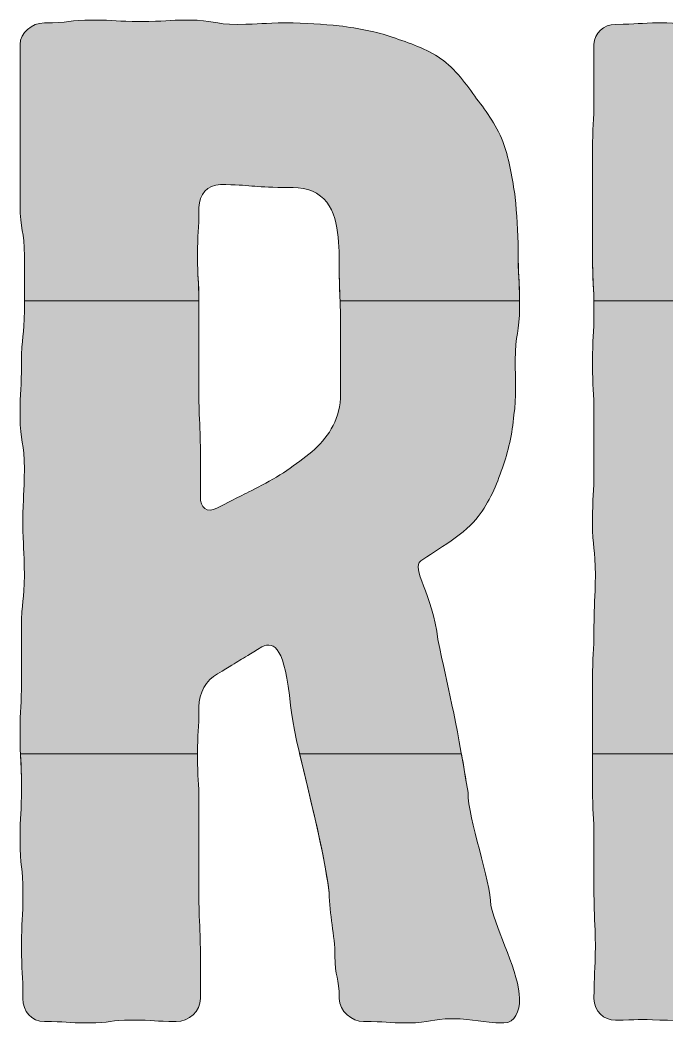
# Model space of a CAD drawing. Header units: inches. Extents: x 178 to 902, y -1017 to -53.
# Drawn here: x 403.9 to 533.2, y -826.6 to -626 of the extents above; entities that cross this region are included whole.
import ezdxf

# ---------------------------------------------------------------- set-up
doc = ezdxf.new("R2010")
doc.units = ezdxf.units.IN
doc.header["$MEASUREMENT"] = 0
doc.layers.add('Layer 1', color=7, linetype='Continuous')

# ---------------------------------------------------------------- blocks, each defined once
blk = doc.blocks.new('block 5')
at = {"layer": 'Layer 1', "true_color": 0x2b568d}
h = blk.add_hatch(color=167, dxfattribs=at)
h.dxf.hatch_style = 2
edge = h.paths.add_edge_path()
edge.add_spline(control_points=[(493.42, -780.57), (493.42, -785.72), (498, -798.31), (498, -803.18), (499.15, -808.33), (503.73, -816.91), (503.73, -821.78), (503.73, -824.35), (502.87, -826.64), (500.58, -826.64), (496, -826.64), (494.86, -825.79), (490.28, -825.79), (485.99, -825.79), (485.99, -826.64), (481.41, -826.64), (477.11, -826.64), (477.11, -826.36), (472.54, -826.36), (470.25, -826.36), (467.67, -824.35), (467.67, -821.78), (467.67, -817.49), (466.81, -817.49), (466.81, -813.19), (466.81, -809.19), (465.67, -804.9), (465.67, -800.6), (463.95, -787.44), (458.51, -770.27), (457.94, -763.12), (456.8, -751.67), (454.8, -750.24), (452.22, -751.39), (447.07, -754.53), (448.5, -753.68), (443.35, -756.82), (441.06, -757.97), (439.63, -760.83), (439.63, -763.4), (439.63, -768.27), (439.34, -768.27), (439.34, -773.13), (439.34, -778), (439.63, -778), (439.63, -782.86), (439.63, -787.73), (439.63, -787.73), (439.63, -792.59), (439.63, -797.46), (439.63, -797.46), (439.63, -802.32), (439.63, -807.19), (439.91, -807.19), (439.91, -812.05), (439.91, -816.91), (439.91, -816.91), (439.91, -821.78), (439.91, -824.35), (437.63, -826.36), (435.05, -826.36), (430.76, -826.36), (430.76, -826.07), (426.18, -826.07), (421.89, -826.07), (421.89, -826.64), (417.59, -826.64), (413.02, -826.64), (413.02, -826.36), (408.72, -826.36), (406.15, -826.36), (404.43, -824.35), (404.43, -821.78), (404.43, -816.63), (404.15, -816.63), (404.15, -811.19), (404.15, -806.04), (404.43, -806.04), (404.43, -800.6), (404.43, -795.45), (403.86, -795.45), (403.86, -790.02), (403.86, -784.87), (404.15, -784.87), (404.15, -779.43), (404.15, -773.99), (403.86, -773.99), (403.86, -768.84), (403.86, -763.4), (404.15, -763.4), (404.15, -758.25), (404.15, -752.82), (404.15, -752.82), (404.15, -747.67), (404.15, -742.23), (404.72, -742.23), (404.72, -737.08), (404.72, -731.64), (404.43, -731.64), (404.43, -726.49), (404.43, -721.05), (404.72, -721.05), (404.72, -715.9), (404.72, -710.47), (403.86, -710.47), (403.86, -705.31), (403.86, -699.88), (404.15, -699.88), (404.15, -694.73), (404.15, -689.29), (404.72, -689.29), (404.72, -684.14), (404.72, -678.7), (404.72, -678.7), (404.72, -673.27), (404.72, -668.11), (403.86, -668.11), (403.86, -662.96), (403.86, -657.53), (403.86, -657.53), (403.86, -652.38), (403.86, -646.94), (403.86, -646.94), (403.86, -641.5), (403.86, -636.35), (403.86, -636.35), (403.86, -630.91), (403.86, -628.63), (406.15, -626.62), (408.72, -626.62), (413.59, -626.62), (413.59, -626.05), (418.45, -626.05), (423.03, -626.05), (423.03, -626.34), (427.9, -626.34), (433.05, -626.34), (433.05, -626.05), (437.63, -626.05), (442.49, -626.05), (442.49, -626.91), (447.35, -626.91), (452.22, -626.91), (452.22, -626.62), (457.08, -626.62), (460.81, -626.62), (464.52, -626.91), (467.67, -627.19), (471.68, -627.77), (475.11, -628.34), (478.26, -629.48), (481.69, -630.63), (485.13, -631.77), (487.99, -633.78), (490.85, -635.78), (493.14, -638.93), (495.14, -641.79), (497.15, -644.36), (499.43, -647.51), (500.58, -650.95), (501.72, -654.09), (502.3, -657.81), (502.87, -661.53), (503.15, -664.68), (503.44, -668.4), (503.44, -672.12), (503.44, -677.56), (503.73, -677.56), (503.73, -683.28), (503.73, -688.72), (502.87, -688.72), (502.87, -694.16), (502.87, -697.87), (503.15, -701.6), (502.58, -705.03), (502.3, -708.75), (501.44, -712.47), (500.29, -715.62), (499.15, -719.05), (497.72, -722.48), (495.43, -725.35), (493.42, -728.49), (486.84, -732.21), (483.98, -734.22), (481.98, -735.65), (486.27, -740.8), (487.42, -749.95), (489.42, -759.97), (490.85, -764.55), (493.42, -780.57)], knot_values=[0, 0, 0, 0, 1, 1, 1, 2, 2, 2, 3, 3, 3, 4, 4, 4, 5, 5, 5, 6, 6, 6, 7, 7, 7, 8, 8, 8, 9, 9, 9, 10, 10, 10, 11, 11, 11, 12, 12, 12, 13, 13, 13, 14, 14, 14, 15, 15, 15, 16, 16, 16, 17, 17, 17, 18, 18, 18, 19, 19, 19, 20, 20, 20, 21, 21, 21, 22, 22, 22, 23, 23, 23, 24, 24, 24, 25, 25, 25, 26, 26, 26, 27, 27, 27, 28, 28, 28, 29, 29, 29, 30, 30, 30, 31, 31, 31, 32, 32, 32, 33, 33, 33, 34, 34, 34, 35, 35, 35, 36, 36, 36, 37, 37, 37, 38, 38, 38, 39, 39, 39, 40, 40, 40, 41, 41, 41, 42, 42, 42, 43, 43, 43, 44, 44, 44, 45, 45, 45, 46, 46, 46, 47, 47, 47, 48, 48, 48, 49, 49, 49, 50, 50, 50, 51, 51, 51, 52, 52, 52, 53, 53, 53, 54, 54, 54, 55, 55, 55, 56, 56, 56, 57, 57, 57, 58, 58, 58, 59, 59, 59, 60, 60, 60, 61, 61, 61, 62, 62, 62, 63, 63, 63, 63], degree=3, periodic=1)
edge = h.paths.add_edge_path()
edge.add_spline(control_points=[(467.96, -687.86), (467.96, -681.56), (467.67, -681.56), (467.67, -674.98), (467.67, -670.69), (467.67, -664.11), (463.95, -661.25), (461.95, -659.53), (459.09, -659.53), (456.51, -659.53), (450.22, -659.53), (450.22, -658.96), (443.92, -658.96), (441.35, -658.96), (439.63, -660.96), (439.63, -663.54), (439.63, -668.4), (439.34, -668.4), (439.34, -673.27), (439.34, -677.84), (439.63, -677.84), (439.63, -682.71), (439.63, -687.57), (439.63, -687.57), (439.63, -692.44), (439.63, -697.3), (439.63, -697.3), (439.63, -702.17), (439.63, -706.75), (439.91, -706.75), (439.91, -711.61), (439.91, -716.47), (439.91, -716.47), (439.91, -721.34), (439.91, -723.63), (441.06, -724.77), (443.35, -723.63), (447.64, -721.34), (447.93, -721.34), (452.22, -719.05), (456.23, -717.05), (459.66, -714.47), (462.81, -711.9), (465.67, -709.03), (467.96, -705.89), (467.96, -700.74), (467.96, -694.44), (467.96, -694.44), (467.96, -687.86)], knot_values=[0, 0, 0, 0, 1, 1, 1, 2, 2, 2, 3, 3, 3, 4, 4, 4, 5, 5, 5, 6, 6, 6, 7, 7, 7, 8, 8, 8, 9, 9, 9, 10, 10, 10, 11, 11, 11, 12, 12, 12, 13, 13, 13, 14, 14, 14, 15, 15, 15, 16, 16, 16, 16], degree=3, periodic=1)
h = blk.add_hatch(color=167, dxfattribs=at)
h.dxf.hatch_style = 2
edge = h.paths.add_edge_path()
edge.add_spline(control_points=[(554.37, -790.02), (554.37, -795.17), (553.8, -795.17), (553.8, -800.6), (553.8, -806.04), (554.37, -806.04), (554.37, -811.19), (554.37, -816.34), (554.09, -816.34), (554.09, -821.78), (554.09, -824.35), (551.8, -826.36), (549.51, -826.36), (544.93, -826.36), (544.93, -826.64), (540.64, -826.64), (536.34, -826.64), (536.34, -826.07), (531.77, -826.07), (527.47, -825.79), (527.47, -826.07), (522.9, -826.07), (520.61, -826.07), (518.6, -824.35), (518.6, -821.78), (518.6, -816.63), (518.89, -816.63), (518.89, -811.19), (518.89, -806.04), (518.6, -806.04), (518.6, -800.6), (518.6, -795.45), (518.6, -795.45), (518.6, -790.02), (518.6, -784.87), (518.32, -784.87), (518.32, -779.43), (518.32, -773.99), (518.32, -773.99), (518.32, -768.84), (518.32, -763.4), (518.32, -763.4), (518.32, -758.25), (518.32, -752.82), (518.6, -752.82), (518.6, -747.67), (518.6, -742.23), (518.89, -742.23), (518.89, -737.08), (518.89, -731.64), (518.32, -731.64), (518.32, -726.49), (518.32, -721.05), (518.6, -721.05), (518.6, -715.9), (518.6, -710.47), (518.6, -710.47), (518.6, -705.31), (518.6, -699.88), (518.32, -699.88), (518.32, -694.73), (518.32, -689.29), (518.6, -689.29), (518.6, -684.14), (518.6, -678.7), (518.32, -678.7), (518.32, -673.27), (518.32, -668.11), (518.32, -668.11), (518.32, -662.96), (518.32, -657.53), (518.32, -657.53), (518.32, -652.38), (518.32, -646.94), (518.6, -646.94), (518.6, -641.5), (518.6, -636.35), (518.6, -636.35), (518.6, -630.91), (518.6, -628.63), (520.61, -626.91), (522.9, -626.91), (527.47, -626.91), (527.47, -626.62), (531.77, -626.62), (536.06, -626.62), (536.06, -626.91), (540.64, -626.91), (544.93, -626.91), (544.93, -626.34), (549.51, -626.34), (551.8, -626.34), (554.09, -628.63), (554.09, -630.91), (554.09, -636.35), (553.51, -636.35), (553.51, -641.5), (553.51, -646.94), (553.23, -646.94), (553.23, -652.09), (553.23, -657.53), (554.37, -657.53), (554.37, -662.68), (554.37, -668.11), (554.37, -668.11), (554.37, -673.27), (554.37, -678.7), (554.37, -678.7), (554.37, -683.85), (554.37, -689.29), (554.37, -689.29), (554.37, -694.44), (554.37, -699.88), (553.8, -699.88), (553.8, -705.03), (553.8, -710.47), (554.37, -710.47), (554.37, -715.62), (554.37, -721.05), (554.09, -721.05), (554.09, -726.49), (554.09, -731.64), (554.37, -731.64), (554.37, -737.08), (554.37, -742.23), (553.51, -742.23), (553.51, -747.67), (553.51, -752.82), (553.8, -752.82), (553.8, -758.25), (553.8, -763.4), (553.8, -763.4), (553.8, -768.84), (553.8, -773.99), (554.09, -773.99), (554.09, -779.43), (554.09, -784.58), (554.37, -784.58), (554.37, -790.02)], knot_values=[0, 0, 0, 0, 1, 1, 1, 2, 2, 2, 3, 3, 3, 4, 4, 4, 5, 5, 5, 6, 6, 6, 7, 7, 7, 8, 8, 8, 9, 9, 9, 10, 10, 10, 11, 11, 11, 12, 12, 12, 13, 13, 13, 14, 14, 14, 15, 15, 15, 16, 16, 16, 17, 17, 17, 18, 18, 18, 19, 19, 19, 20, 20, 20, 21, 21, 21, 22, 22, 22, 23, 23, 23, 24, 24, 24, 25, 25, 25, 26, 26, 26, 27, 27, 27, 28, 28, 28, 29, 29, 29, 30, 30, 30, 31, 31, 31, 32, 32, 32, 33, 33, 33, 34, 34, 34, 35, 35, 35, 36, 36, 36, 37, 37, 37, 38, 38, 38, 39, 39, 39, 40, 40, 40, 41, 41, 41, 42, 42, 42, 43, 43, 43, 44, 44, 44, 45, 45, 45, 46, 46, 46, 46], degree=3, periodic=1)
at = {"layer": 'Layer 1', "lineweight": 0}
for points, knots in [([(493.42, -780.57), (493.42, -785.72), (498, -798.31), (498, -803.18), (499.15, -808.33), (503.73, -816.91), (503.73, -821.78), (503.73, -824.35), (502.87, -826.64), (500.58, -826.64), (496, -826.64), (494.86, -825.79), (490.28, -825.79), (485.99, -825.79), (485.99, -826.64), (481.41, -826.64), (477.11, -826.64), (477.11, -826.36), (472.54, -826.36), (470.25, -826.36), (467.67, -824.35), (467.67, -821.78), (467.67, -817.49), (466.81, -817.49), (466.81, -813.19), (466.81, -809.19), (465.67, -804.9), (465.67, -800.6), (463.95, -787.44), (458.51, -770.27), (457.94, -763.12), (456.8, -751.67), (454.8, -750.24), (452.22, -751.39), (447.07, -754.53), (448.5, -753.68), (443.35, -756.82), (441.06, -757.97), (439.63, -760.83), (439.63, -763.4), (439.63, -768.27), (439.34, -768.27), (439.34, -773.13), (439.34, -778), (439.63, -778), (439.63, -782.86), (439.63, -787.73), (439.63, -787.73), (439.63, -792.59), (439.63, -797.46), (439.63, -797.46), (439.63, -802.32), (439.63, -807.19), (439.91, -807.19), (439.91, -812.05), (439.91, -816.91), (439.91, -816.91), (439.91, -821.78), (439.91, -824.35), (437.63, -826.36), (435.05, -826.36), (430.76, -826.36), (430.76, -826.07), (426.18, -826.07), (421.89, -826.07), (421.89, -826.64), (417.59, -826.64), (413.02, -826.64), (413.02, -826.36), (408.72, -826.36), (406.15, -826.36), (404.43, -824.35), (404.43, -821.78), (404.43, -816.63), (404.15, -816.63), (404.15, -811.19), (404.15, -806.04), (404.43, -806.04), (404.43, -800.6), (404.43, -795.45), (403.86, -795.45), (403.86, -790.02), (403.86, -784.87), (404.15, -784.87), (404.15, -779.43), (404.15, -773.99), (403.86, -773.99), (403.86, -768.84), (403.86, -763.4), (404.15, -763.4), (404.15, -758.25), (404.15, -752.82), (404.15, -752.82), (404.15, -747.67), (404.15, -742.23), (404.72, -742.23), (404.72, -737.08), (404.72, -731.64), (404.43, -731.64), (404.43, -726.49), (404.43, -721.05), (404.72, -721.05), (404.72, -715.9), (404.72, -710.47), (403.86, -710.47), (403.86, -705.31), (403.86, -699.88), (404.15, -699.88), (404.15, -694.73), (404.15, -689.29), (404.72, -689.29), (404.72, -684.14), (404.72, -678.7), (404.72, -678.7), (404.72, -673.27), (404.72, -668.11), (403.86, -668.11), (403.86, -662.96), (403.86, -657.53), (403.86, -657.53), (403.86, -652.38), (403.86, -646.94), (403.86, -646.94), (403.86, -641.5), (403.86, -636.35), (403.86, -636.35), (403.86, -630.91), (403.86, -628.63), (406.15, -626.62), (408.72, -626.62), (413.59, -626.62), (413.59, -626.05), (418.45, -626.05), (423.03, -626.05), (423.03, -626.34), (427.9, -626.34), (433.05, -626.34), (433.05, -626.05), (437.63, -626.05), (442.49, -626.05), (442.49, -626.91), (447.35, -626.91), (452.22, -626.91), (452.22, -626.62), (457.08, -626.62), (460.81, -626.62), (464.52, -626.91), (467.67, -627.19), (471.68, -627.77), (475.11, -628.34), (478.26, -629.48), (481.69, -630.63), (485.13, -631.77), (487.99, -633.78), (490.85, -635.78), (493.14, -638.93), (495.14, -641.79), (497.15, -644.36), (499.43, -647.51), (500.58, -650.95), (501.72, -654.09), (502.3, -657.81), (502.87, -661.53), (503.15, -664.68), (503.44, -668.4), (503.44, -672.12), (503.44, -677.56), (503.73, -677.56), (503.73, -683.28), (503.73, -688.72), (502.87, -688.72), (502.87, -694.16), (502.87, -697.87), (503.15, -701.6), (502.58, -705.03), (502.3, -708.75), (501.44, -712.47), (500.29, -715.62), (499.15, -719.05), (497.72, -722.48), (495.43, -725.35), (493.42, -728.49), (486.84, -732.21), (483.98, -734.22), (481.98, -735.65), (486.27, -740.8), (487.42, -749.95), (489.42, -759.97), (490.85, -764.55), (493.42, -780.57)], [0, 0, 0, 0, 1, 1, 1, 2, 2, 2, 3, 3, 3, 4, 4, 4, 5, 5, 5, 6, 6, 6, 7, 7, 7, 8, 8, 8, 9, 9, 9, 10, 10, 10, 11, 11, 11, 12, 12, 12, 13, 13, 13, 14, 14, 14, 15, 15, 15, 16, 16, 16, 17, 17, 17, 18, 18, 18, 19, 19, 19, 20, 20, 20, 21, 21, 21, 22, 22, 22, 23, 23, 23, 24, 24, 24, 25, 25, 25, 26, 26, 26, 27, 27, 27, 28, 28, 28, 29, 29, 29, 30, 30, 30, 31, 31, 31, 32, 32, 32, 33, 33, 33, 34, 34, 34, 35, 35, 35, 36, 36, 36, 37, 37, 37, 38, 38, 38, 39, 39, 39, 40, 40, 40, 41, 41, 41, 42, 42, 42, 43, 43, 43, 44, 44, 44, 45, 45, 45, 46, 46, 46, 47, 47, 47, 48, 48, 48, 49, 49, 49, 50, 50, 50, 51, 51, 51, 52, 52, 52, 53, 53, 53, 54, 54, 54, 55, 55, 55, 56, 56, 56, 57, 57, 57, 58, 58, 58, 59, 59, 59, 60, 60, 60, 61, 61, 61, 62, 62, 62, 63, 63, 63, 63]), ([(554.37, -790.02), (554.37, -795.17), (553.8, -795.17), (553.8, -800.6), (553.8, -806.04), (554.37, -806.04), (554.37, -811.19), (554.37, -816.34), (554.09, -816.34), (554.09, -821.78), (554.09, -824.35), (551.8, -826.36), (549.51, -826.36), (544.93, -826.36), (544.93, -826.64), (540.64, -826.64), (536.34, -826.64), (536.34, -826.07), (531.77, -826.07), (527.47, -825.79), (527.47, -826.07), (522.9, -826.07), (520.61, -826.07), (518.6, -824.35), (518.6, -821.78), (518.6, -816.63), (518.89, -816.63), (518.89, -811.19), (518.89, -806.04), (518.6, -806.04), (518.6, -800.6), (518.6, -795.45), (518.6, -795.45), (518.6, -790.02), (518.6, -784.87), (518.32, -784.87), (518.32, -779.43), (518.32, -773.99), (518.32, -773.99), (518.32, -768.84), (518.32, -763.4), (518.32, -763.4), (518.32, -758.25), (518.32, -752.82), (518.6, -752.82), (518.6, -747.67), (518.6, -742.23), (518.89, -742.23), (518.89, -737.08), (518.89, -731.64), (518.32, -731.64), (518.32, -726.49), (518.32, -721.05), (518.6, -721.05), (518.6, -715.9), (518.6, -710.47), (518.6, -710.47), (518.6, -705.31), (518.6, -699.88), (518.32, -699.88), (518.32, -694.73), (518.32, -689.29), (518.6, -689.29), (518.6, -684.14), (518.6, -678.7), (518.32, -678.7), (518.32, -673.27), (518.32, -668.11), (518.32, -668.11), (518.32, -662.96), (518.32, -657.53), (518.32, -657.53), (518.32, -652.38), (518.32, -646.94), (518.6, -646.94), (518.6, -641.5), (518.6, -636.35), (518.6, -636.35), (518.6, -630.91), (518.6, -628.63), (520.61, -626.91), (522.9, -626.91), (527.47, -626.91), (527.47, -626.62), (531.77, -626.62), (536.06, -626.62), (536.06, -626.91), (540.64, -626.91), (544.93, -626.91), (544.93, -626.34), (549.51, -626.34), (551.8, -626.34), (554.09, -628.63), (554.09, -630.91), (554.09, -636.35), (553.51, -636.35), (553.51, -641.5), (553.51, -646.94), (553.23, -646.94), (553.23, -652.09), (553.23, -657.53), (554.37, -657.53), (554.37, -662.68), (554.37, -668.11), (554.37, -668.11), (554.37, -673.27), (554.37, -678.7), (554.37, -678.7), (554.37, -683.85), (554.37, -689.29), (554.37, -689.29), (554.37, -694.44), (554.37, -699.88), (553.8, -699.88), (553.8, -705.03), (553.8, -710.47), (554.37, -710.47), (554.37, -715.62), (554.37, -721.05), (554.09, -721.05), (554.09, -726.49), (554.09, -731.64), (554.37, -731.64), (554.37, -737.08), (554.37, -742.23), (553.51, -742.23), (553.51, -747.67), (553.51, -752.82), (553.8, -752.82), (553.8, -758.25), (553.8, -763.4), (553.8, -763.4), (553.8, -768.84), (553.8, -773.99), (554.09, -773.99), (554.09, -779.43), (554.09, -784.58), (554.37, -784.58), (554.37, -790.02)], [0, 0, 0, 0, 1, 1, 1, 2, 2, 2, 3, 3, 3, 4, 4, 4, 5, 5, 5, 6, 6, 6, 7, 7, 7, 8, 8, 8, 9, 9, 9, 10, 10, 10, 11, 11, 11, 12, 12, 12, 13, 13, 13, 14, 14, 14, 15, 15, 15, 16, 16, 16, 17, 17, 17, 18, 18, 18, 19, 19, 19, 20, 20, 20, 21, 21, 21, 22, 22, 22, 23, 23, 23, 24, 24, 24, 25, 25, 25, 26, 26, 26, 27, 27, 27, 28, 28, 28, 29, 29, 29, 30, 30, 30, 31, 31, 31, 32, 32, 32, 33, 33, 33, 34, 34, 34, 35, 35, 35, 36, 36, 36, 37, 37, 37, 38, 38, 38, 39, 39, 39, 40, 40, 40, 41, 41, 41, 42, 42, 42, 43, 43, 43, 44, 44, 44, 45, 45, 45, 46, 46, 46, 46]), ([(467.96, -687.86), (467.96, -681.56), (467.67, -681.56), (467.67, -674.98), (467.67, -670.69), (467.67, -664.11), (463.95, -661.25), (461.95, -659.53), (459.09, -659.53), (456.51, -659.53), (450.22, -659.53), (450.22, -658.96), (443.92, -658.96), (441.35, -658.96), (439.63, -660.96), (439.63, -663.54), (439.63, -668.4), (439.34, -668.4), (439.34, -673.27), (439.34, -677.84), (439.63, -677.84), (439.63, -682.71), (439.63, -687.57), (439.63, -687.57), (439.63, -692.44), (439.63, -697.3), (439.63, -697.3), (439.63, -702.17), (439.63, -706.75), (439.91, -706.75), (439.91, -711.61), (439.91, -716.47), (439.91, -716.47), (439.91, -721.34), (439.91, -723.63), (441.06, -724.77), (443.35, -723.63), (447.64, -721.34), (447.93, -721.34), (452.22, -719.05), (456.23, -717.05), (459.66, -714.47), (462.81, -711.9), (465.67, -709.03), (467.96, -705.89), (467.96, -700.74), (467.96, -694.44), (467.96, -694.44), (467.96, -687.86)], [0, 0, 0, 0, 1, 1, 1, 2, 2, 2, 3, 3, 3, 4, 4, 4, 5, 5, 5, 6, 6, 6, 7, 7, 7, 8, 8, 8, 9, 9, 9, 10, 10, 10, 11, 11, 11, 12, 12, 12, 13, 13, 13, 14, 14, 14, 15, 15, 15, 16, 16, 16, 16])]:
    blk.add_open_spline(points, degree=3, knots=knots, dxfattribs=at)
blk = doc.blocks.new('block 6')
at = {"layer": 'Layer 1', "true_color": 0xd21b30}
h = blk.add_hatch(color=242, dxfattribs=at)
h.dxf.hatch_style = 2
edge = h.paths.add_edge_path()
edge.add_spline(control_points=[(404.72, -682.22), (404.72, -682.22), (439.62, -682.22), (439.62, -682.22), (439.6, -677.88), (439.34, -677.67), (439.34, -673.27), (439.34, -668.4), (439.63, -668.4), (439.63, -663.54), (439.63, -660.96), (441.35, -658.96), (443.92, -658.96), (450.22, -658.96), (450.22, -659.53), (456.51, -659.53), (459.09, -659.53), (461.95, -659.53), (463.95, -661.25), (467.67, -664.11), (467.67, -670.69), (467.67, -674.98), (467.67, -678.74), (467.77, -680.35), (467.85, -682.22), (467.85, -682.22), (503.72, -682.22), (503.72, -682.22), (503.69, -677.54), (503.44, -677.2), (503.44, -672.12), (503.44, -668.4), (503.15, -664.68), (502.87, -661.53), (502.3, -657.81), (501.72, -654.09), (500.58, -650.95), (499.43, -647.51), (497.15, -644.36), (495.14, -641.79), (493.14, -638.93), (490.85, -635.78), (487.99, -633.78), (485.13, -631.77), (481.69, -630.63), (478.26, -629.48), (475.11, -628.34), (471.68, -627.77), (467.67, -627.19), (464.52, -626.91), (460.81, -626.62), (457.08, -626.62), (452.22, -626.62), (452.22, -626.91), (447.35, -626.91), (442.49, -626.91), (442.49, -626.05), (437.63, -626.05), (433.05, -626.05), (433.05, -626.34), (427.9, -626.34), (423.03, -626.34), (423.03, -626.05), (418.45, -626.05), (413.59, -626.05), (413.59, -626.62), (408.72, -626.62), (406.15, -626.62), (403.86, -628.63), (403.86, -630.91), (403.86, -636.35), (403.86, -636.35), (403.86, -641.5), (403.86, -646.94), (403.86, -646.94), (403.86, -652.38), (403.86, -657.53), (403.86, -657.53), (403.86, -662.96), (403.86, -668.11), (404.72, -668.11), (404.72, -673.27), (404.72, -673.27), (404.72, -682.22), (404.72, -682.22)], knot_values=[0, 0, 0, 0, 1, 1, 1, 2, 2, 2, 3, 3, 3, 4, 4, 4, 5, 5, 5, 6, 6, 6, 7, 7, 7, 8, 8, 8, 9, 9, 9, 10, 10, 10, 11, 11, 11, 12, 12, 12, 13, 13, 13, 14, 14, 14, 15, 15, 15, 16, 16, 16, 17, 17, 17, 18, 18, 18, 19, 19, 19, 20, 20, 20, 21, 21, 21, 22, 22, 22, 23, 23, 23, 24, 24, 24, 25, 25, 25, 26, 26, 26, 27, 27, 27, 28, 28, 28, 28], degree=3, periodic=1)
h = blk.add_hatch(color=242, dxfattribs=at)
h.dxf.hatch_style = 2
edge = h.paths.add_edge_path()
edge.add_spline(control_points=[(554.37, -682.22), (554.37, -682.22), (554.37, -673.27), (554.37, -673.27), (554.37, -668.11), (554.37, -668.11), (554.37, -662.68), (554.37, -657.53), (553.23, -657.53), (553.23, -652.09), (553.23, -646.94), (553.51, -646.94), (553.51, -641.5), (553.51, -636.35), (554.09, -636.35), (554.09, -630.91), (554.09, -628.63), (551.8, -626.34), (549.51, -626.34), (544.93, -626.34), (544.93, -626.91), (540.64, -626.91), (536.06, -626.91), (536.06, -626.62), (531.77, -626.62), (527.47, -626.62), (527.47, -626.91), (522.9, -626.91), (520.61, -626.91), (518.6, -628.63), (518.6, -630.91), (518.6, -636.35), (518.6, -636.35), (518.6, -641.5), (518.6, -646.94), (518.32, -646.94), (518.32, -652.38), (518.32, -657.53), (518.32, -657.53), (518.32, -662.96), (518.32, -668.11), (518.32, -668.11), (518.32, -673.27), (518.32, -677.97), (518.53, -678.61), (518.59, -682.22), (518.59, -682.22), (554.37, -682.22), (554.37, -682.22)], knot_values=[0, 0, 0, 0, 1, 1, 1, 2, 2, 2, 3, 3, 3, 4, 4, 4, 5, 5, 5, 6, 6, 6, 7, 7, 7, 8, 8, 8, 9, 9, 9, 10, 10, 10, 11, 11, 11, 12, 12, 12, 13, 13, 13, 14, 14, 14, 15, 15, 15, 16, 16, 16, 16], degree=3, periodic=1)
h = blk.add_hatch(color=242, dxfattribs=at)
h.dxf.hatch_style = 2
edge = h.paths.add_edge_path()
edge.add_spline(control_points=[(439.63, -792.59), (439.63, -787.73), (439.63, -787.73), (439.63, -782.86), (439.63, -778), (439.34, -778), (439.34, -773.13), (439.34, -773.01), (439.34, -772.93), (439.34, -772.81), (439.34, -772.81), (403.94, -772.81), (403.94, -772.81), (404.03, -774.66), (404.15, -775.9), (404.15, -779.43), (404.15, -784.87), (403.86, -784.87), (403.86, -790.02), (403.86, -795.45), (404.43, -795.45), (404.43, -800.6), (404.43, -806.04), (404.15, -806.04), (404.15, -811.19), (404.15, -816.63), (404.43, -816.63), (404.43, -821.78), (404.43, -824.35), (406.15, -826.36), (408.72, -826.36), (413.02, -826.36), (413.02, -826.64), (417.59, -826.64), (421.89, -826.64), (421.89, -826.07), (426.18, -826.07), (430.76, -826.07), (430.76, -826.36), (435.05, -826.36), (437.63, -826.36), (439.91, -824.35), (439.91, -821.78), (439.91, -816.91), (439.91, -816.91), (439.91, -812.05), (439.91, -807.19), (439.63, -807.19), (439.63, -802.32), (439.63, -797.46), (439.63, -797.46), (439.63, -792.59)], knot_values=[0, 0, 0, 0, 1, 1, 1, 2, 2, 2, 3, 3, 3, 4, 4, 4, 5, 5, 5, 6, 6, 6, 7, 7, 7, 8, 8, 8, 9, 9, 9, 10, 10, 10, 11, 11, 11, 12, 12, 12, 13, 13, 13, 14, 14, 14, 15, 15, 15, 16, 16, 16, 17, 17, 17, 17], degree=3, periodic=1)
h = blk.add_hatch(color=242, dxfattribs=at)
h.dxf.hatch_style = 2
edge = h.paths.add_edge_path()
edge.add_spline(control_points=[(493.42, -780.57), (492.95, -777.63), (492.52, -775.08), (492.11, -772.81), (492.11, -772.81), (459.75, -772.81), (459.75, -772.81), (461.66, -781.03), (464.51, -791.72), (465.67, -800.6), (465.67, -804.9), (466.81, -809.19), (466.81, -813.19), (466.81, -817.49), (467.67, -817.49), (467.67, -821.78), (467.67, -824.35), (470.25, -826.36), (472.54, -826.36), (477.11, -826.36), (477.11, -826.64), (481.41, -826.64), (485.99, -826.64), (485.99, -825.79), (490.28, -825.79), (494.86, -825.79), (496, -826.64), (500.58, -826.64), (502.87, -826.64), (503.73, -824.35), (503.73, -821.78), (503.73, -816.91), (499.15, -808.33), (498, -803.18), (498, -798.31), (493.42, -785.72), (493.42, -780.57)], knot_values=[0, 0, 0, 0, 1, 1, 1, 2, 2, 2, 3, 3, 3, 4, 4, 4, 5, 5, 5, 6, 6, 6, 7, 7, 7, 8, 8, 8, 9, 9, 9, 10, 10, 10, 11, 11, 11, 12, 12, 12, 12], degree=3, periodic=1)
h = blk.add_hatch(color=242, dxfattribs=at)
h.dxf.hatch_style = 2
edge = h.paths.add_edge_path()
edge.add_spline(control_points=[(554.09, -779.43), (554.09, -775.9), (553.97, -774.66), (553.88, -772.81), (553.88, -772.81), (518.32, -772.81), (518.32, -772.81), (518.32, -772.81), (518.32, -779.43), (518.32, -779.43), (518.32, -784.87), (518.6, -784.87), (518.6, -790.02), (518.6, -795.45), (518.6, -795.45), (518.6, -800.6), (518.6, -806.04), (518.89, -806.04), (518.89, -811.19), (518.89, -816.63), (518.6, -816.63), (518.6, -821.78), (518.6, -824.35), (520.61, -826.07), (522.9, -826.07), (527.47, -826.07), (527.47, -825.79), (531.77, -826.07), (536.34, -826.07), (536.34, -826.64), (540.64, -826.64), (544.93, -826.64), (544.93, -826.36), (549.51, -826.36), (551.8, -826.36), (554.09, -824.35), (554.09, -821.78), (554.09, -816.34), (554.37, -816.34), (554.37, -811.19), (554.37, -806.04), (553.8, -806.04), (553.8, -800.6), (553.8, -795.17), (554.37, -795.17), (554.37, -790.02), (554.37, -784.58), (554.09, -784.58), (554.09, -779.43)], knot_values=[0, 0, 0, 0, 1, 1, 1, 2, 2, 2, 3, 3, 3, 4, 4, 4, 5, 5, 5, 6, 6, 6, 7, 7, 7, 8, 8, 8, 9, 9, 9, 10, 10, 10, 11, 11, 11, 12, 12, 12, 13, 13, 13, 14, 14, 14, 15, 15, 15, 16, 16, 16, 16], degree=3, periodic=1)
at = {"layer": 'Layer 1', "lineweight": 0}
for points, knots in [([(404.72, -682.22), (404.72, -682.22), (439.62, -682.22), (439.62, -682.22), (439.6, -677.88), (439.34, -677.67), (439.34, -673.27), (439.34, -668.4), (439.63, -668.4), (439.63, -663.54), (439.63, -660.96), (441.35, -658.96), (443.92, -658.96), (450.22, -658.96), (450.22, -659.53), (456.51, -659.53), (459.09, -659.53), (461.95, -659.53), (463.95, -661.25), (467.67, -664.11), (467.67, -670.69), (467.67, -674.98), (467.67, -678.74), (467.77, -680.35), (467.85, -682.22), (467.85, -682.22), (503.72, -682.22), (503.72, -682.22), (503.69, -677.54), (503.44, -677.2), (503.44, -672.12), (503.44, -668.4), (503.15, -664.68), (502.87, -661.53), (502.3, -657.81), (501.72, -654.09), (500.58, -650.95), (499.43, -647.51), (497.15, -644.36), (495.14, -641.79), (493.14, -638.93), (490.85, -635.78), (487.99, -633.78), (485.13, -631.77), (481.69, -630.63), (478.26, -629.48), (475.11, -628.34), (471.68, -627.77), (467.67, -627.19), (464.52, -626.91), (460.81, -626.62), (457.08, -626.62), (452.22, -626.62), (452.22, -626.91), (447.35, -626.91), (442.49, -626.91), (442.49, -626.05), (437.63, -626.05), (433.05, -626.05), (433.05, -626.34), (427.9, -626.34), (423.03, -626.34), (423.03, -626.05), (418.45, -626.05), (413.59, -626.05), (413.59, -626.62), (408.72, -626.62), (406.15, -626.62), (403.86, -628.63), (403.86, -630.91), (403.86, -636.35), (403.86, -636.35), (403.86, -641.5), (403.86, -646.94), (403.86, -646.94), (403.86, -652.38), (403.86, -657.53), (403.86, -657.53), (403.86, -662.96), (403.86, -668.11), (404.72, -668.11), (404.72, -673.27), (404.72, -673.27), (404.72, -682.22), (404.72, -682.22)], [0, 0, 0, 0, 1, 1, 1, 2, 2, 2, 3, 3, 3, 4, 4, 4, 5, 5, 5, 6, 6, 6, 7, 7, 7, 8, 8, 8, 9, 9, 9, 10, 10, 10, 11, 11, 11, 12, 12, 12, 13, 13, 13, 14, 14, 14, 15, 15, 15, 16, 16, 16, 17, 17, 17, 18, 18, 18, 19, 19, 19, 20, 20, 20, 21, 21, 21, 22, 22, 22, 23, 23, 23, 24, 24, 24, 25, 25, 25, 26, 26, 26, 27, 27, 27, 28, 28, 28, 28]), ([(554.37, -682.22), (554.37, -682.22), (554.37, -673.27), (554.37, -673.27), (554.37, -668.11), (554.37, -668.11), (554.37, -662.68), (554.37, -657.53), (553.23, -657.53), (553.23, -652.09), (553.23, -646.94), (553.51, -646.94), (553.51, -641.5), (553.51, -636.35), (554.09, -636.35), (554.09, -630.91), (554.09, -628.63), (551.8, -626.34), (549.51, -626.34), (544.93, -626.34), (544.93, -626.91), (540.64, -626.91), (536.06, -626.91), (536.06, -626.62), (531.77, -626.62), (527.47, -626.62), (527.47, -626.91), (522.9, -626.91), (520.61, -626.91), (518.6, -628.63), (518.6, -630.91), (518.6, -636.35), (518.6, -636.35), (518.6, -641.5), (518.6, -646.94), (518.32, -646.94), (518.32, -652.38), (518.32, -657.53), (518.32, -657.53), (518.32, -662.96), (518.32, -668.11), (518.32, -668.11), (518.32, -673.27), (518.32, -677.97), (518.53, -678.61), (518.59, -682.22), (518.59, -682.22), (554.37, -682.22), (554.37, -682.22)], [0, 0, 0, 0, 1, 1, 1, 2, 2, 2, 3, 3, 3, 4, 4, 4, 5, 5, 5, 6, 6, 6, 7, 7, 7, 8, 8, 8, 9, 9, 9, 10, 10, 10, 11, 11, 11, 12, 12, 12, 13, 13, 13, 14, 14, 14, 15, 15, 15, 16, 16, 16, 16]), ([(439.63, -792.59), (439.63, -787.73), (439.63, -787.73), (439.63, -782.86), (439.63, -778), (439.34, -778), (439.34, -773.13), (439.34, -773.01), (439.34, -772.93), (439.34, -772.81), (439.34, -772.81), (403.94, -772.81), (403.94, -772.81), (404.03, -774.66), (404.15, -775.9), (404.15, -779.43), (404.15, -784.87), (403.86, -784.87), (403.86, -790.02), (403.86, -795.45), (404.43, -795.45), (404.43, -800.6), (404.43, -806.04), (404.15, -806.04), (404.15, -811.19), (404.15, -816.63), (404.43, -816.63), (404.43, -821.78), (404.43, -824.35), (406.15, -826.36), (408.72, -826.36), (413.02, -826.36), (413.02, -826.64), (417.59, -826.64), (421.89, -826.64), (421.89, -826.07), (426.18, -826.07), (430.76, -826.07), (430.76, -826.36), (435.05, -826.36), (437.63, -826.36), (439.91, -824.35), (439.91, -821.78), (439.91, -816.91), (439.91, -816.91), (439.91, -812.05), (439.91, -807.19), (439.63, -807.19), (439.63, -802.32), (439.63, -797.46), (439.63, -797.46), (439.63, -792.59)], [0, 0, 0, 0, 1, 1, 1, 2, 2, 2, 3, 3, 3, 4, 4, 4, 5, 5, 5, 6, 6, 6, 7, 7, 7, 8, 8, 8, 9, 9, 9, 10, 10, 10, 11, 11, 11, 12, 12, 12, 13, 13, 13, 14, 14, 14, 15, 15, 15, 16, 16, 16, 17, 17, 17, 17]), ([(493.42, -780.57), (492.95, -777.63), (492.52, -775.08), (492.11, -772.81), (492.11, -772.81), (459.75, -772.81), (459.75, -772.81), (461.66, -781.03), (464.51, -791.72), (465.67, -800.6), (465.67, -804.9), (466.81, -809.19), (466.81, -813.19), (466.81, -817.49), (467.67, -817.49), (467.67, -821.78), (467.67, -824.35), (470.25, -826.36), (472.54, -826.36), (477.11, -826.36), (477.11, -826.64), (481.41, -826.64), (485.99, -826.64), (485.99, -825.79), (490.28, -825.79), (494.86, -825.79), (496, -826.64), (500.58, -826.64), (502.87, -826.64), (503.73, -824.35), (503.73, -821.78), (503.73, -816.91), (499.15, -808.33), (498, -803.18), (498, -798.31), (493.42, -785.72), (493.42, -780.57)], [0, 0, 0, 0, 1, 1, 1, 2, 2, 2, 3, 3, 3, 4, 4, 4, 5, 5, 5, 6, 6, 6, 7, 7, 7, 8, 8, 8, 9, 9, 9, 10, 10, 10, 11, 11, 11, 12, 12, 12, 12]), ([(554.09, -779.43), (554.09, -775.9), (553.97, -774.66), (553.88, -772.81), (553.88, -772.81), (518.32, -772.81), (518.32, -772.81), (518.32, -772.81), (518.32, -779.43), (518.32, -779.43), (518.32, -784.87), (518.6, -784.87), (518.6, -790.02), (518.6, -795.45), (518.6, -795.45), (518.6, -800.6), (518.6, -806.04), (518.89, -806.04), (518.89, -811.19), (518.89, -816.63), (518.6, -816.63), (518.6, -821.78), (518.6, -824.35), (520.61, -826.07), (522.9, -826.07), (527.47, -826.07), (527.47, -825.79), (531.77, -826.07), (536.34, -826.07), (536.34, -826.64), (540.64, -826.64), (544.93, -826.64), (544.93, -826.36), (549.51, -826.36), (551.8, -826.36), (554.09, -824.35), (554.09, -821.78), (554.09, -816.34), (554.37, -816.34), (554.37, -811.19), (554.37, -806.04), (553.8, -806.04), (553.8, -800.6), (553.8, -795.17), (554.37, -795.17), (554.37, -790.02), (554.37, -784.58), (554.09, -784.58), (554.09, -779.43)], [0, 0, 0, 0, 1, 1, 1, 2, 2, 2, 3, 3, 3, 4, 4, 4, 5, 5, 5, 6, 6, 6, 7, 7, 7, 8, 8, 8, 9, 9, 9, 10, 10, 10, 11, 11, 11, 12, 12, 12, 13, 13, 13, 14, 14, 14, 15, 15, 15, 16, 16, 16, 16])]:
    blk.add_open_spline(points, degree=3, knots=knots, dxfattribs=at)
blk = doc.blocks.new('block 2')
at = {"layer": 'Layer 1'}
for name in ['block 5', 'block 6']:
    blk.add_blockref(name, (0, 0), dxfattribs=at)

msp = doc.modelspace()

# ---------------------------------------------------------------- block references
at = {"layer": 'Layer 1'}
msp.add_blockref('block 2', (0, 0), dxfattribs=at)

doc.saveas('drawing.dxf')
